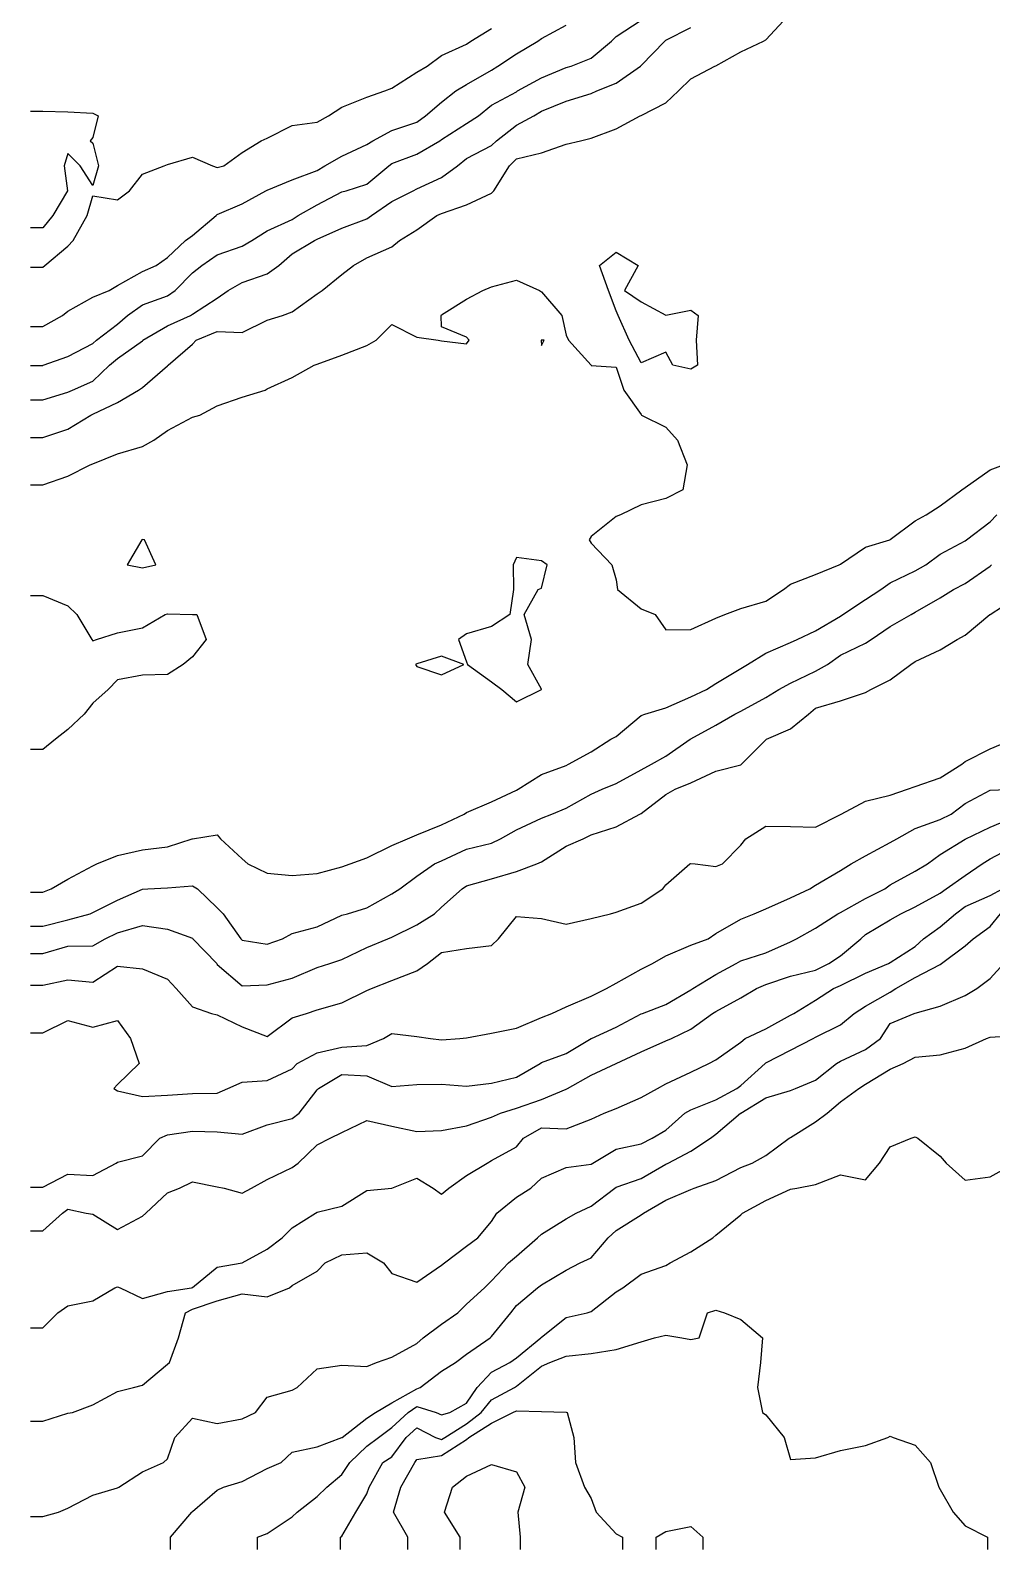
# Model space of a CAD drawing. Header units: metres. Extents: x 2681030 to 2681330, y 1246000 to 1246290.
# Drawn here: x 2681030 to 2681049.28, y 1246000 to 1246030.46 of the extents above; entities that cross this region are included whole.
import ezdxf

# ---------------------------------------------------------------- set-up
doc = ezdxf.new("R2010")
doc.units = ezdxf.units.M
doc.layers.add('BASIS_HOEHENLINIEN', color=8, linetype='Continuous')

msp = doc.modelspace()

# ---------------------------------------------------------------- linework, layer by layer
at = {"layer": 'BASIS_HOEHENLINIEN'}
for points in [[(2681030, 1246022.298, 0), (2681030.25, 1246022.298, 0), (2681030.75, 1246022.466, 0), (2681031.21, 1246022.75, 0), (2681031.25, 1246022.768, 0), (2681031.75, 1246023.001, 0), (2681032.172, 1246023.25, 0), (2681032.25, 1246023.305, 0), (2681032.75, 1246023.736, 0), (2681032.767, 1246023.75, 0), (2681033.25, 1246024.171, 0), (2681033.326, 1246024.25, 0), (2681033.75, 1246024.429, 0), (2681034.25, 1246024.408, 0), (2681034.75, 1246024.653, 0), (2681035.057, 1246024.75, 0), (2681035.25, 1246024.82, 0), (2681035.75, 1246025.183, 0), (2681035.85, 1246025.25, 0), (2681036.25, 1246025.569, 0), (2681036.483, 1246025.75, 0), (2681036.75, 1246025.901, 0), (2681037.25, 1246026.124, 0), (2681037.404, 1246026.25, 0), (2681037.75, 1246026.467, 0), (2681038.155, 1246026.75, 0), (2681038.25, 1246026.796, 0), (2681038.75, 1246026.969, 0), (2681039.25, 1246027.204, 0), (2681039.296, 1246027.25, 0), (2681039.61, 1246027.75, 0), (2681039.75, 1246027.886, 0), (2681040.25, 1246028.011, 0), (2681040.75, 1246028.185, 0), (2681041.033, 1246028.25, 0), (2681041.25, 1246028.302, 0), (2681041.75, 1246028.494, 0), (2681042.231, 1246028.75, 0), (2681042.25, 1246028.757, 0), (2681042.75, 1246029.015, 0), (2681043.001, 1246029.25, 0), (2681043.25, 1246029.495, 0), (2681043.732, 1246029.75, 0), (2681043.75, 1246029.757, 0), (2681044.25, 1246030.038, 0), (2681044.708, 1246030.25, 0), (2681044.75, 1246030.273, 0), (2681045.192, 1246030.75, 0)], [(2681030, 1246023.747, 0), (2681030.25, 1246023.747, 0), (2681030.259, 1246023.75, 0), (2681030.75, 1246023.926, 0), (2681031.25, 1246024.188, 0), (2681031.326, 1246024.25, 0), (2681031.75, 1246024.577, 0), (2681031.951, 1246024.75, 0), (2681032.25, 1246024.961, 0), (2681032.75, 1246025.144, 0), (2681032.907, 1246025.25, 0), (2681033.25, 1246025.601, 0), (2681033.442, 1246025.75, 0), (2681033.75, 1246025.966, 0), (2681034.25, 1246026.14, 0), (2681034.445, 1246026.25, 0), (2681034.75, 1246026.448, 0), (2681035.25, 1246026.67, 0), (2681035.375, 1246026.75, 0), (2681035.75, 1246026.967, 0), (2681036.25, 1246027.227, 0), (2681036.332, 1246027.25, 0), (2681036.75, 1246027.383, 0), (2681037.188, 1246027.75, 0), (2681037.25, 1246027.794, 0), (2681037.75, 1246027.985, 0), (2681038.211, 1246028.25, 0), (2681038.25, 1246028.276, 0), (2681038.75, 1246028.597, 0), (2681038.991, 1246028.75, 0), (2681039.25, 1246028.964, 0), (2681039.75, 1246029.236, 0), (2681039.772, 1246029.25, 0), (2681040.25, 1246029.515, 0), (2681040.75, 1246029.721, 0), (2681040.851, 1246029.75, 0), (2681041.25, 1246029.906, 0), (2681041.658, 1246030.25, 0), (2681041.75, 1246030.344, 0), (2681042.25, 1246030.669, 0)], [(2681030, 1246024.528, 0), (2681030.25, 1246024.528, 0), (2681030.644, 1246024.75, 0), (2681030.75, 1246024.832, 0), (2681031.25, 1246025.117, 0), (2681031.581, 1246025.25, 0), (2681031.75, 1246025.348, 0), (2681032.25, 1246025.627, 0), (2681032.521, 1246025.75, 0), (2681032.75, 1246025.911, 0), (2681033.111, 1246026.25, 0), (2681033.25, 1246026.352, 0), (2681033.725, 1246026.75, 0), (2681033.75, 1246026.773, 0), (2681034.25, 1246026.99, 0), (2681034.725, 1246027.25, 0), (2681034.75, 1246027.262, 0), (2681035.25, 1246027.468, 0), (2681035.75, 1246027.655, 0), (2681035.91, 1246027.75, 0), (2681036.25, 1246027.946, 0), (2681036.75, 1246028.174, 0), (2681036.871, 1246028.25, 0), (2681037.25, 1246028.455, 0), (2681037.75, 1246028.627, 0), (2681037.929, 1246028.75, 0), (2681038.25, 1246029.028, 0), (2681038.532, 1246029.25, 0), (2681038.75, 1246029.38, 0), (2681039.25, 1246029.665, 0), (2681039.375, 1246029.75, 0), (2681039.75, 1246029.993, 0), (2681040.18, 1246030.25, 0), (2681040.25, 1246030.303, 0), (2681040.75, 1246030.568, 0)], [(2681030, 1246023.054, 0), (2681030.25, 1246023.054, 0), (2681030.75, 1246023.211, 0), (2681030.845, 1246023.25, 0), (2681031.25, 1246023.431, 0), (2681031.588, 1246023.75, 0), (2681031.75, 1246023.885, 0), (2681032.25, 1246024.241, 0), (2681032.258, 1246024.25, 0), (2681032.75, 1246024.543, 0), (2681033.21, 1246024.75, 0), (2681033.25, 1246024.776, 0), (2681033.75, 1246025.093, 0), (2681033.967, 1246025.25, 0), (2681034.25, 1246025.407, 0), (2681034.75, 1246025.583, 0), (2681034.986, 1246025.75, 0), (2681035.25, 1246025.981, 0), (2681035.697, 1246026.25, 0), (2681035.75, 1246026.28, 0), (2681036.25, 1246026.498, 0), (2681036.75, 1246026.689, 0), (2681036.844, 1246026.75, 0), (2681037.25, 1246027.034, 0), (2681037.682, 1246027.25, 0), (2681037.75, 1246027.286, 0), (2681038.25, 1246027.518, 0), (2681038.566, 1246027.75, 0), (2681038.75, 1246027.894, 0), (2681039.25, 1246028.155, 0), (2681039.348, 1246028.25, 0), (2681039.75, 1246028.565, 0), (2681040.098, 1246028.75, 0), (2681040.25, 1246028.846, 0), (2681040.75, 1246029.045, 0), (2681041.25, 1246029.197, 0), (2681041.366, 1246029.25, 0), (2681041.75, 1246029.407, 0), (2681042.239, 1246029.75, 0), (2681042.25, 1246029.763, 0), (2681042.725, 1246030.25, 0), (2681042.75, 1246030.27, 0), (2681043.25, 1246030.526, 0)], [(2681030, 1246025.717, 0), (2681030.25, 1246025.717, 0), (2681030.288, 1246025.75, 0), (2681030.75, 1246026.14, 0), (2681030.859, 1246026.25, 0), (2681031.137, 1246026.75, 0), (2681031.25, 1246027.146, 0), (2681031.75, 1246027.069, 0), (2681031.988, 1246027.25, 0), (2681032.25, 1246027.583, 0), (2681032.685, 1246027.75, 0), (2681032.75, 1246027.778, 0), (2681033.25, 1246027.921, 0), (2681033.654, 1246027.75, 0), (2681033.75, 1246027.716, 0), (2681033.878, 1246027.75, 0), (2681034.25, 1246028.014, 0), (2681034.632, 1246028.25, 0), (2681034.75, 1246028.301, 0), (2681035.25, 1246028.558, 0), (2681035.75, 1246028.627, 0), (2681035.978, 1246028.75, 0), (2681036.25, 1246028.922, 0), (2681036.75, 1246029.127, 0), (2681037.113, 1246029.25, 0), (2681037.25, 1246029.309, 0), (2681037.75, 1246029.626, 0), (2681037.957, 1246029.75, 0), (2681038.25, 1246029.962, 0), (2681038.75, 1246030.188, 0), (2681038.836, 1246030.25, 0), (2681039.25, 1246030.506, 0)], [(2681030, 1246028.847, 0), (2681030.25, 1246028.847, 0), (2681030.75, 1246028.835, 0), (2681031.25, 1246028.803, 0), (2681031.36, 1246028.75, 0), (2681031.25, 1246028.316, 0), (2681031.202, 1246028.25, 0), (2681031.25, 1246028.201, 0), (2681031.369, 1246027.75, 0), (2681031.25, 1246027.354, 0), (2681030.998, 1246027.75, 0), (2681030.75, 1246027.993, 0), (2681030.678, 1246027.75, 0), (2681030.742, 1246027.25, 0), (2681030.45, 1246026.75, 0), (2681030.25, 1246026.507, 0), (2681030, 1246026.507, 0)], [(2681043.381, 1246023.75, 0), (2681043.25, 1246023.673, 0), (2681042.887, 1246023.75, 0), (2681042.75, 1246024.009, 0), (2681042.25, 1246023.801, 0), (2681042.014, 1246024.25, 0), (2681041.794, 1246024.75, 0), (2681041.75, 1246024.842, 0), (2681041.598, 1246025.25, 0), (2681041.417, 1246025.75, 0), (2681041.75, 1246026.017, 0), (2681042.193, 1246025.75, 0), (2681041.918, 1246025.25, 0), (2681042.25, 1246025.02, 0), (2681042.75, 1246024.753, 0), (2681043.25, 1246024.852, 0), (2681043.395, 1246024.75, 0), (2681043.356, 1246024.25, 0), (2681043.381, 1246023.75, 0)], [(2681030, 1246021.353, 0), (2681030.25, 1246021.353, 0), (2681030.75, 1246021.525, 0), (2681031.198, 1246021.75, 0), (2681031.25, 1246021.771, 0), (2681031.75, 1246021.974, 0), (2681032.25, 1246022.121, 0), (2681032.479, 1246022.25, 0), (2681032.75, 1246022.444, 0), (2681033.25, 1246022.712, 0), (2681033.396, 1246022.75, 0), (2681033.75, 1246022.935, 0), (2681034.25, 1246023.11, 0), (2681034.709, 1246023.25, 0), (2681034.75, 1246023.278, 0), (2681035.25, 1246023.501, 0), (2681035.694, 1246023.75, 0), (2681035.75, 1246023.772, 0), (2681036.25, 1246023.955, 0), (2681036.75, 1246024.146, 0), (2681036.938, 1246024.25, 0), (2681037.25, 1246024.564, 0), (2681037.75, 1246024.31, 0), (2681038.18, 1246024.25, 0), (2681038.25, 1246024.241, 0), (2681038.75, 1246024.179, 0), (2681038.805, 1246024.25, 0), (2681038.75, 1246024.315, 0), (2681038.25, 1246024.52, 0), (2681038.241, 1246024.75, 0), (2681038.25, 1246024.758, 0), (2681038.75, 1246025.074, 0), (2681039.076, 1246025.25, 0), (2681039.25, 1246025.323, 0), (2681039.75, 1246025.455, 0), (2681040.214, 1246025.25, 0), (2681040.25, 1246025.22, 0), (2681040.658, 1246024.75, 0), (2681040.75, 1246024.355, 0), (2681040.792, 1246024.25, 0), (2681041.248, 1246023.75, 0), (2681041.25, 1246023.748, 0), (2681041.75, 1246023.712, 0), (2681041.903, 1246023.25, 0), (2681042.25, 1246022.76, 0), (2681042.261, 1246022.75, 0), (2681042.75, 1246022.511, 0), (2681042.981, 1246022.25, 0), (2681043.172, 1246021.75, 0), (2681043.089, 1246021.25, 0), (2681042.75, 1246021.075, 0), (2681042.25, 1246020.948, 0), (2681041.836, 1246020.75, 0), (2681041.75, 1246020.717, 0), (2681041.25, 1246020.315, 0), (2681041.211, 1246020.25, 0), (2681041.25, 1246020.181, 0), (2681041.663, 1246019.75, 0), (2681041.75, 1246019.449, 0), (2681041.776, 1246019.25, 0), (2681042.25, 1246018.868, 0), (2681042.53, 1246018.75, 0), (2681042.75, 1246018.446, 0), (2681043.25, 1246018.449, 0), (2681043.75, 1246018.679, 0), (2681043.931, 1246018.75, 0), (2681044.25, 1246018.875, 0), (2681044.75, 1246019.019, 0), (2681045.107, 1246019.25, 0), (2681045.25, 1246019.359, 0), (2681045.75, 1246019.556, 0), (2681046.224, 1246019.75, 0), (2681046.25, 1246019.762, 0), (2681046.75, 1246020.104, 0), (2681047.238, 1246020.25, 0), (2681047.25, 1246020.254, 0), (2681047.75, 1246020.628, 0), (2681047.968, 1246020.75, 0), (2681048.25, 1246020.93, 0), (2681048.687, 1246021.25, 0), (2681048.75, 1246021.301, 0), (2681049.25, 1246021.65, 0), (2681049.52, 1246021.75, 0)], [(2681040.25, 1246024.144, 0), (2681040.306, 1246024.25, 0), (2681040.25, 1246024.254, 0), (2681040.245, 1246024.25, 0), (2681040.25, 1246024.144, 0)], [(2681030, 1246013.186, 0), (2681030.25, 1246013.186, 0), (2681030.414, 1246013.25, 0), (2681030.75, 1246013.442, 0), (2681031.25, 1246013.713, 0), (2681031.33, 1246013.75, 0), (2681031.75, 1246013.921, 0), (2681032.25, 1246014.032, 0), (2681032.75, 1246014.092, 0), (2681033.246, 1246014.25, 0), (2681033.25, 1246014.252, 0), (2681033.75, 1246014.333, 0), (2681033.817, 1246014.25, 0), (2681034.25, 1246013.849, 0), (2681034.359, 1246013.75, 0), (2681034.75, 1246013.562, 0), (2681035.25, 1246013.515, 0), (2681035.75, 1246013.561, 0), (2681036.25, 1246013.692, 0), (2681036.414, 1246013.75, 0), (2681036.75, 1246013.872, 0), (2681037.25, 1246014.12, 0), (2681037.564, 1246014.25, 0), (2681037.75, 1246014.331, 0), (2681038.25, 1246014.535, 0), (2681038.702, 1246014.75, 0), (2681038.75, 1246014.781, 0), (2681039.25, 1246014.994, 0), (2681039.75, 1246015.229, 0), (2681039.785, 1246015.25, 0), (2681040.25, 1246015.54, 0), (2681040.75, 1246015.725, 0), (2681040.794, 1246015.75, 0), (2681041.25, 1246015.995, 0), (2681041.645, 1246016.25, 0), (2681041.75, 1246016.306, 0), (2681042.25, 1246016.728, 0), (2681042.324, 1246016.75, 0), (2681042.75, 1246016.879, 0), (2681043.25, 1246017.104, 0), (2681043.561, 1246017.25, 0), (2681043.75, 1246017.366, 0), (2681044.25, 1246017.667, 0), (2681044.383, 1246017.75, 0), (2681044.75, 1246017.975, 0), (2681045.25, 1246018.193, 0), (2681045.384, 1246018.25, 0), (2681045.75, 1246018.422, 0), (2681046.25, 1246018.721, 0), (2681046.3, 1246018.75, 0), (2681046.75, 1246019.055, 0), (2681047.061, 1246019.25, 0), (2681047.25, 1246019.384, 0), (2681047.75, 1246019.63, 0), (2681047.962, 1246019.75, 0), (2681048.25, 1246019.964, 0), (2681048.75, 1246020.229, 0), (2681048.777, 1246020.25, 0), (2681049.25, 1246020.608, 0), (2681049.389, 1246020.75, 0)], [(2681032.25, 1246019.685, 0), (2681032.518, 1246019.75, 0), (2681032.286, 1246020.25, 0), (2681032.25, 1246020.259, 0), (2681032.234, 1246020.25, 0), (2681031.943, 1246019.75, 0), (2681032.25, 1246019.685, 0)], [(2681030, 1246012.503, 0), (2681030.25, 1246012.503, 0), (2681030.75, 1246012.628, 0), (2681031.201, 1246012.75, 0), (2681031.25, 1246012.773, 0), (2681031.75, 1246013.02, 0), (2681032.25, 1246013.245, 0), (2681032.353, 1246013.25, 0), (2681032.75, 1246013.27, 0), (2681033.25, 1246013.311, 0), (2681033.353, 1246013.25, 0), (2681033.75, 1246012.87, 0), (2681033.87, 1246012.75, 0), (2681034.225, 1246012.25, 0), (2681034.25, 1246012.22, 0), (2681034.75, 1246012.14, 0), (2681035.058, 1246012.25, 0), (2681035.25, 1246012.354, 0), (2681035.75, 1246012.487, 0), (2681036.25, 1246012.724, 0), (2681036.36, 1246012.75, 0), (2681036.75, 1246012.87, 0), (2681037.25, 1246013.152, 0), (2681037.409, 1246013.25, 0), (2681037.75, 1246013.503, 0), (2681038.11, 1246013.75, 0), (2681038.25, 1246013.809, 0), (2681038.75, 1246014.043, 0), (2681039.25, 1246014.166, 0), (2681039.432, 1246014.25, 0), (2681039.75, 1246014.434, 0), (2681040.25, 1246014.666, 0), (2681040.458, 1246014.75, 0), (2681040.75, 1246014.87, 0), (2681041.25, 1246015.152, 0), (2681041.467, 1246015.25, 0), (2681041.75, 1246015.362, 0), (2681042.25, 1246015.639, 0), (2681042.461, 1246015.75, 0), (2681042.75, 1246015.91, 0), (2681043.236, 1246016.25, 0), (2681043.25, 1246016.259, 0), (2681043.75, 1246016.53, 0), (2681044.133, 1246016.75, 0), (2681044.25, 1246016.81, 0), (2681044.75, 1246017.085, 0), (2681045.015, 1246017.25, 0), (2681045.25, 1246017.373, 0), (2681045.75, 1246017.616, 0), (2681045.989, 1246017.75, 0), (2681046.25, 1246017.938, 0), (2681046.75, 1246018.176, 0), (2681046.866, 1246018.25, 0), (2681047.25, 1246018.514, 0), (2681047.666, 1246018.75, 0), (2681047.75, 1246018.801, 0), (2681048.25, 1246019.089, 0), (2681048.515, 1246019.25, 0), (2681048.75, 1246019.374, 0), (2681049.25, 1246019.722, 0), (2681049.283, 1246019.75, 0)], [(2681040.25, 1246017.245, 0), (2681040.252, 1246017.25, 0), (2681040.25, 1246017.252, 0), (2681039.978, 1246017.75, 0), (2681040.05, 1246018.25, 0), (2681039.905, 1246018.75, 0), (2681040.188, 1246019.25, 0), (2681040.25, 1246019.283, 0), (2681040.365, 1246019.75, 0), (2681040.25, 1246019.831, 0), (2681039.75, 1246019.897, 0), (2681039.684, 1246019.75, 0), (2681039.694, 1246019.25, 0), (2681039.62, 1246018.75, 0), (2681039.25, 1246018.511, 0), (2681038.75, 1246018.362, 0), (2681038.589, 1246018.25, 0), (2681038.75, 1246017.805, 0), (2681038.769, 1246017.75, 0), (2681039.25, 1246017.404, 0), (2681039.456, 1246017.25, 0), (2681039.75, 1246016.998, 0), (2681040.25, 1246017.245, 0)], [(2681030, 1246019.133, 0), (2681030.25, 1246019.133, 0), (2681030.75, 1246018.925, 0), (2681030.934, 1246018.75, 0), (2681031.231, 1246018.25, 0), (2681031.25, 1246018.223, 0), (2681031.328, 1246018.25, 0), (2681031.75, 1246018.386, 0), (2681032.25, 1246018.483, 0), (2681032.706, 1246018.75, 0), (2681032.75, 1246018.768, 0), (2681033.25, 1246018.753, 0), (2681033.339, 1246018.75, 0), (2681033.524, 1246018.25, 0), (2681033.25, 1246017.904, 0), (2681033.065, 1246017.75, 0), (2681032.75, 1246017.549, 0), (2681032.25, 1246017.536, 0), (2681031.75, 1246017.441, 0), (2681031.56, 1246017.25, 0), (2681031.25, 1246016.971, 0), (2681031.08, 1246016.75, 0), (2681030.75, 1246016.444, 0), (2681030.502, 1246016.25, 0), (2681030.25, 1246016.046, 0), (2681030, 1246016.046, 0)], [(2681030, 1246011.954, 0), (2681030.25, 1246011.954, 0), (2681030.75, 1246012.102, 0), (2681031.25, 1246012.105, 0), (2681031.5, 1246012.25, 0), (2681031.75, 1246012.365, 0), (2681032.25, 1246012.512, 0), (2681032.75, 1246012.445, 0), (2681033.25, 1246012.26, 0), (2681033.26, 1246012.25, 0), (2681033.737, 1246011.75, 0), (2681033.75, 1246011.736, 0), (2681034.25, 1246011.306, 0), (2681034.75, 1246011.323, 0), (2681035.25, 1246011.457, 0), (2681035.75, 1246011.671, 0), (2681036.005, 1246011.75, 0), (2681036.25, 1246011.835, 0), (2681036.75, 1246012.073, 0), (2681037.169, 1246012.25, 0), (2681037.25, 1246012.28, 0), (2681037.75, 1246012.529, 0), (2681038.109, 1246012.75, 0), (2681038.25, 1246012.881, 0), (2681038.664, 1246013.25, 0), (2681038.75, 1246013.311, 0), (2681039.25, 1246013.448, 0), (2681039.75, 1246013.596, 0), (2681040.159, 1246013.75, 0), (2681040.25, 1246013.793, 0), (2681040.75, 1246014.103, 0), (2681041.086, 1246014.25, 0), (2681041.25, 1246014.332, 0), (2681041.75, 1246014.495, 0), (2681042.223, 1246014.75, 0), (2681042.25, 1246014.764, 0), (2681042.75, 1246015.145, 0), (2681042.935, 1246015.25, 0), (2681043.25, 1246015.375, 0), (2681043.75, 1246015.609, 0), (2681044.25, 1246015.737, 0), (2681044.267, 1246015.75, 0), (2681044.75, 1246016.239, 0), (2681044.767, 1246016.25, 0), (2681045.25, 1246016.458, 0), (2681045.607, 1246016.75, 0), (2681045.75, 1246016.876, 0), (2681046.25, 1246017.023, 0), (2681046.75, 1246017.19, 0), (2681046.862, 1246017.25, 0), (2681047.25, 1246017.444, 0), (2681047.662, 1246017.75, 0), (2681047.75, 1246017.811, 0), (2681048.25, 1246018.043, 0), (2681048.593, 1246018.25, 0), (2681048.75, 1246018.335, 0), (2681049.245, 1246018.75, 0), (2681049.25, 1246018.754, 0), (2681049.75, 1246019.072, 0)], [(2681038.25, 1246017.54, 0), (2681038.696, 1246017.75, 0), (2681038.25, 1246017.915, 0), (2681037.75, 1246017.763, 0), (2681037.726, 1246017.75, 0), (2681037.75, 1246017.707, 0), (2681038.25, 1246017.54, 0)], [(2681030, 1246011.316, 0), (2681030.25, 1246011.316, 0), (2681030.75, 1246011.429, 0), (2681031.25, 1246011.379, 0), (2681031.75, 1246011.698, 0), (2681032.25, 1246011.646, 0), (2681032.75, 1246011.441, 0), (2681032.926, 1246011.25, 0), (2681033.25, 1246010.884, 0), (2681033.636, 1246010.75, 0), (2681033.75, 1246010.722, 0), (2681034.25, 1246010.484, 0), (2681034.75, 1246010.289, 0), (2681035.25, 1246010.663, 0), (2681035.54, 1246010.75, 0), (2681035.75, 1246010.827, 0), (2681036.25, 1246010.963, 0), (2681036.75, 1246011.21, 0), (2681036.841, 1246011.25, 0), (2681037.25, 1246011.412, 0), (2681037.75, 1246011.608, 0), (2681037.965, 1246011.75, 0), (2681038.25, 1246011.971, 0), (2681038.75, 1246012.055, 0), (2681039.25, 1246012.114, 0), (2681039.393, 1246012.25, 0), (2681039.75, 1246012.696, 0), (2681040.25, 1246012.659, 0), (2681040.75, 1246012.541, 0), (2681041.25, 1246012.653, 0), (2681041.637, 1246012.75, 0), (2681041.75, 1246012.781, 0), (2681042.25, 1246012.962, 0), (2681042.684, 1246013.25, 0), (2681042.75, 1246013.333, 0), (2681043.23, 1246013.75, 0), (2681043.25, 1246013.76, 0), (2681043.334, 1246013.75, 0), (2681043.75, 1246013.7, 0), (2681043.886, 1246013.75, 0), (2681044.25, 1246014.125, 0), (2681044.352, 1246014.25, 0), (2681044.75, 1246014.507, 0), (2681045.25, 1246014.5, 0), (2681045.75, 1246014.488, 0), (2681046.25, 1246014.744, 0), (2681046.265, 1246014.75, 0), (2681046.75, 1246015.007, 0), (2681047.25, 1246015.129, 0), (2681047.597, 1246015.25, 0), (2681047.75, 1246015.301, 0), (2681048.25, 1246015.477, 0), (2681048.684, 1246015.75, 0), (2681048.75, 1246015.806, 0), (2681049.25, 1246016.059, 0), (2681049.714, 1246016.25, 0)], [(2681030, 1246010.365, 0), (2681030.25, 1246010.365, 0), (2681030.75, 1246010.612, 0), (2681031.25, 1246010.478, 0), (2681031.75, 1246010.607, 0), (2681032.008, 1246010.25, 0), (2681032.182, 1246009.75, 0), (2681031.75, 1246009.329, 0), (2681031.676, 1246009.25, 0), (2681031.75, 1246009.203, 0), (2681032.25, 1246009.085, 0), (2681032.75, 1246009.113, 0), (2681033.25, 1246009.144, 0), (2681033.75, 1246009.154, 0), (2681033.964, 1246009.25, 0), (2681034.25, 1246009.372, 0), (2681034.75, 1246009.406, 0), (2681035.25, 1246009.643, 0), (2681035.349, 1246009.75, 0), (2681035.75, 1246009.961, 0), (2681036.25, 1246010.077, 0), (2681036.75, 1246010.106, 0), (2681037.081, 1246010.25, 0), (2681037.25, 1246010.351, 0), (2681037.75, 1246010.287, 0), (2681038.027, 1246010.25, 0), (2681038.25, 1246010.22, 0), (2681038.616, 1246010.25, 0), (2681038.75, 1246010.262, 0), (2681039.25, 1246010.355, 0), (2681039.75, 1246010.457, 0), (2681040.25, 1246010.669, 0), (2681040.459, 1246010.75, 0), (2681040.75, 1246010.887, 0), (2681041.25, 1246011.098, 0), (2681041.557, 1246011.25, 0), (2681041.75, 1246011.36, 0), (2681042.25, 1246011.637, 0), (2681042.482, 1246011.75, 0), (2681042.75, 1246011.908, 0), (2681043.25, 1246012.119, 0), (2681043.595, 1246012.25, 0), (2681043.75, 1246012.357, 0), (2681044.25, 1246012.643, 0), (2681044.52, 1246012.75, 0), (2681044.75, 1246012.848, 0), (2681045.25, 1246013.072, 0), (2681045.638, 1246013.25, 0), (2681045.75, 1246013.322, 0), (2681046.25, 1246013.617, 0), (2681046.466, 1246013.75, 0), (2681046.75, 1246013.913, 0), (2681047.25, 1246014.182, 0), (2681047.38, 1246014.25, 0), (2681047.75, 1246014.462, 0), (2681048.25, 1246014.638, 0), (2681048.469, 1246014.75, 0), (2681048.75, 1246014.963, 0), (2681049.25, 1246015.232, 0), (2681049.75, 1246015.248, 0)], [(2681030, 1246007.269, 0), (2681030.25, 1246007.269, 0), (2681030.75, 1246007.527, 0), (2681031.25, 1246007.502, 0), (2681031.718, 1246007.75, 0), (2681031.75, 1246007.771, 0), (2681032.25, 1246007.895, 0), (2681032.599, 1246008.25, 0), (2681032.75, 1246008.316, 0), (2681033.25, 1246008.394, 0), (2681033.75, 1246008.378, 0), (2681034.25, 1246008.328, 0), (2681034.75, 1246008.52, 0), (2681035.25, 1246008.642, 0), (2681035.39, 1246008.75, 0), (2681035.75, 1246009.218, 0), (2681035.78, 1246009.25, 0), (2681036.25, 1246009.526, 0), (2681036.75, 1246009.499, 0), (2681037.25, 1246009.284, 0), (2681037.75, 1246009.327, 0), (2681038.25, 1246009.332, 0), (2681038.75, 1246009.296, 0), (2681039.25, 1246009.354, 0), (2681039.75, 1246009.471, 0), (2681040.225, 1246009.75, 0), (2681040.25, 1246009.765, 0), (2681040.75, 1246009.948, 0), (2681041.25, 1246010.248, 0), (2681041.254, 1246010.25, 0), (2681041.75, 1246010.475, 0), (2681042.25, 1246010.741, 0), (2681042.281, 1246010.75, 0), (2681042.75, 1246010.931, 0), (2681043.25, 1246011.228, 0), (2681043.286, 1246011.25, 0), (2681043.75, 1246011.531, 0), (2681044.156, 1246011.75, 0), (2681044.25, 1246011.805, 0), (2681044.75, 1246011.965, 0), (2681045.25, 1246012.19, 0), (2681045.367, 1246012.25, 0), (2681045.75, 1246012.464, 0), (2681046.197, 1246012.75, 0), (2681046.25, 1246012.778, 0), (2681046.75, 1246013.056, 0), (2681047.143, 1246013.25, 0), (2681047.25, 1246013.331, 0), (2681047.75, 1246013.604, 0), (2681047.999, 1246013.75, 0), (2681048.25, 1246013.937, 0), (2681048.75, 1246014.249, 0), (2681048.751, 1246014.25, 0), (2681049.25, 1246014.49, 0), (2681049.75, 1246014.694, 0)], [(2681030, 1246006.394, 0), (2681030.25, 1246006.394, 0), (2681030.647, 1246006.75, 0), (2681030.75, 1246006.824, 0), (2681031.116, 1246006.75, 0), (2681031.25, 1246006.728, 0), (2681031.75, 1246006.42, 0), (2681032.25, 1246006.687, 0), (2681032.316, 1246006.75, 0), (2681032.75, 1246007.154, 0), (2681032.99, 1246007.25, 0), (2681033.25, 1246007.375, 0), (2681033.75, 1246007.276, 0), (2681033.887, 1246007.25, 0), (2681034.25, 1246007.148, 0), (2681034.439, 1246007.25, 0), (2681034.75, 1246007.42, 0), (2681035.25, 1246007.662, 0), (2681035.369, 1246007.75, 0), (2681035.75, 1246008.117, 0), (2681036.012, 1246008.25, 0), (2681036.25, 1246008.364, 0), (2681036.75, 1246008.603, 0), (2681037.25, 1246008.494, 0), (2681037.75, 1246008.384, 0), (2681038.25, 1246008.406, 0), (2681038.75, 1246008.497, 0), (2681039.25, 1246008.672, 0), (2681039.429, 1246008.75, 0), (2681039.75, 1246008.852, 0), (2681040.25, 1246009.029, 0), (2681040.75, 1246009.236, 0), (2681040.773, 1246009.25, 0), (2681041.25, 1246009.512, 0), (2681041.748, 1246009.75, 0), (2681041.75, 1246009.751, 0), (2681042.25, 1246009.984, 0), (2681042.75, 1246010.2, 0), (2681042.859, 1246010.25, 0), (2681043.25, 1246010.438, 0), (2681043.68, 1246010.75, 0), (2681043.75, 1246010.792, 0), (2681044.25, 1246011.064, 0), (2681044.568, 1246011.25, 0), (2681044.75, 1246011.329, 0), (2681045.25, 1246011.499, 0), (2681045.75, 1246011.621, 0), (2681046.016, 1246011.75, 0), (2681046.25, 1246011.907, 0), (2681046.662, 1246012.25, 0), (2681046.75, 1246012.332, 0), (2681047.25, 1246012.632, 0), (2681047.463, 1246012.75, 0), (2681047.75, 1246012.89, 0), (2681048.25, 1246013.165, 0), (2681048.369, 1246013.25, 0), (2681048.75, 1246013.52, 0), (2681049.093, 1246013.75, 0), (2681049.25, 1246013.849, 0), (2681049.75, 1246014.115, 0)], [(2681030, 1246004.45, 0), (2681030.25, 1246004.45, 0), (2681030.551, 1246004.75, 0), (2681030.75, 1246004.888, 0), (2681031.25, 1246004.988, 0), (2681031.692, 1246005.25, 0), (2681031.75, 1246005.269, 0), (2681031.8, 1246005.25, 0), (2681032.25, 1246005.036, 0), (2681032.75, 1246005.174, 0), (2681033.23, 1246005.25, 0), (2681033.25, 1246005.259, 0), (2681033.75, 1246005.663, 0), (2681034.25, 1246005.75, 0), (2681034.251, 1246005.75, 0), (2681034.75, 1246006.025, 0), (2681035.054, 1246006.25, 0), (2681035.25, 1246006.451, 0), (2681035.722, 1246006.75, 0), (2681035.75, 1246006.767, 0), (2681036.25, 1246006.889, 0), (2681036.75, 1246007.199, 0), (2681037.25, 1246007.248, 0), (2681037.254, 1246007.25, 0), (2681037.75, 1246007.448, 0), (2681038.077, 1246007.25, 0), (2681038.25, 1246007.125, 0), (2681038.391, 1246007.25, 0), (2681038.75, 1246007.505, 0), (2681039.164, 1246007.75, 0), (2681039.25, 1246007.804, 0), (2681039.75, 1246008.076, 0), (2681039.89, 1246008.25, 0), (2681040.25, 1246008.458, 0), (2681040.75, 1246008.438, 0), (2681041.25, 1246008.631, 0), (2681041.51, 1246008.75, 0), (2681041.75, 1246008.843, 0), (2681042.25, 1246009.065, 0), (2681042.581, 1246009.25, 0), (2681042.75, 1246009.338, 0), (2681043.25, 1246009.577, 0), (2681043.607, 1246009.75, 0), (2681043.75, 1246009.823, 0), (2681044.25, 1246010.179, 0), (2681044.339, 1246010.25, 0), (2681044.75, 1246010.443, 0), (2681045.25, 1246010.717, 0), (2681045.312, 1246010.75, 0), (2681045.75, 1246011.018, 0), (2681046.111, 1246011.25, 0), (2681046.25, 1246011.313, 0), (2681046.75, 1246011.562, 0), (2681047.211, 1246011.75, 0), (2681047.25, 1246011.771, 0), (2681047.75, 1246012.094, 0), (2681047.916, 1246012.25, 0), (2681048.25, 1246012.488, 0), (2681048.56, 1246012.75, 0), (2681048.75, 1246012.895, 0), (2681049.25, 1246013.12, 0), (2681049.501, 1246013.25, 0)], [(2681030, 1246002.577, 0), (2681030.25, 1246002.577, 0), (2681030.75, 1246002.733, 0), (2681030.843, 1246002.75, 0), (2681031.25, 1246002.901, 0), (2681031.75, 1246003.173, 0), (2681032.071, 1246003.25, 0), (2681032.25, 1246003.301, 0), (2681032.75, 1246003.718, 0), (2681032.792, 1246003.75, 0), (2681032.973, 1246004.25, 0), (2681033.11, 1246004.75, 0), (2681033.25, 1246004.822, 0), (2681033.75, 1246004.988, 0), (2681034.25, 1246005.128, 0), (2681034.75, 1246005.071, 0), (2681035.197, 1246005.25, 0), (2681035.25, 1246005.294, 0), (2681035.75, 1246005.585, 0), (2681035.913, 1246005.75, 0), (2681036.25, 1246005.914, 0), (2681036.75, 1246005.953, 0), (2681037.082, 1246005.75, 0), (2681037.25, 1246005.536, 0), (2681037.75, 1246005.363, 0), (2681038.25, 1246005.703, 0), (2681038.306, 1246005.75, 0), (2681038.75, 1246006.087, 0), (2681038.973, 1246006.25, 0), (2681039.25, 1246006.583, 0), (2681039.357, 1246006.75, 0), (2681039.75, 1246007.069, 0), (2681040.042, 1246007.25, 0), (2681040.25, 1246007.449, 0), (2681040.75, 1246007.663, 0), (2681041.25, 1246007.73, 0), (2681041.283, 1246007.75, 0), (2681041.75, 1246008.031, 0), (2681042.25, 1246008.135, 0), (2681042.474, 1246008.25, 0), (2681042.75, 1246008.409, 0), (2681043.13, 1246008.75, 0), (2681043.25, 1246008.816, 0), (2681043.75, 1246009.02, 0), (2681044.174, 1246009.25, 0), (2681044.25, 1246009.307, 0), (2681044.737, 1246009.75, 0), (2681044.75, 1246009.761, 0), (2681045.25, 1246010.013, 0), (2681045.702, 1246010.25, 0), (2681045.75, 1246010.274, 0), (2681046.25, 1246010.522, 0), (2681046.528, 1246010.75, 0), (2681046.75, 1246010.895, 0), (2681047.25, 1246011.181, 0), (2681047.363, 1246011.25, 0), (2681047.75, 1246011.47, 0), (2681048.25, 1246011.733, 0), (2681048.276, 1246011.75, 0), (2681048.75, 1246012.109, 0), (2681048.914, 1246012.25, 0), (2681049.25, 1246012.497, 0), (2681049.462, 1246012.75, 0)], [(2681030, 1246000.662, 0), (2681030.25, 1246000.662, 0), (2681030.566, 1246000.75, 0), (2681030.75, 1246000.834, 0), (2681031.25, 1246001.091, 0), (2681031.75, 1246001.242, 0), (2681031.772, 1246001.25, 0), (2681032.25, 1246001.558, 0), (2681032.671, 1246001.75, 0), (2681032.75, 1246001.823, 0), (2681032.901, 1246002.25, 0), (2681033.25, 1246002.636, 0), (2681033.75, 1246002.528, 0), (2681034.25, 1246002.623, 0), (2681034.516, 1246002.75, 0), (2681034.75, 1246003.054, 0), (2681035.25, 1246003.198, 0), (2681035.352, 1246003.25, 0), (2681035.75, 1246003.623, 0), (2681036.25, 1246003.697, 0), (2681036.75, 1246003.673, 0), (2681036.941, 1246003.75, 0), (2681037.25, 1246003.862, 0), (2681037.75, 1246004.13, 0), (2681037.877, 1246004.25, 0), (2681038.25, 1246004.519, 0), (2681038.576, 1246004.75, 0), (2681038.75, 1246004.919, 0), (2681039.11, 1246005.25, 0), (2681039.25, 1246005.389, 0), (2681039.589, 1246005.75, 0), (2681039.75, 1246005.883, 0), (2681040.174, 1246006.25, 0), (2681040.25, 1246006.329, 0), (2681040.75, 1246006.63, 0), (2681040.948, 1246006.75, 0), (2681041.25, 1246006.888, 0), (2681041.724, 1246007.25, 0), (2681041.75, 1246007.266, 0), (2681042.25, 1246007.441, 0), (2681042.75, 1246007.73, 0), (2681042.795, 1246007.75, 0), (2681043.25, 1246007.989, 0), (2681043.643, 1246008.25, 0), (2681043.75, 1246008.331, 0), (2681044.242, 1246008.75, 0), (2681044.25, 1246008.754, 0), (2681044.75, 1246009.06, 0), (2681045.25, 1246009.205, 0), (2681045.347, 1246009.25, 0), (2681045.75, 1246009.414, 0), (2681046.168, 1246009.75, 0), (2681046.25, 1246009.794, 0), (2681046.75, 1246010.031, 0), (2681047.054, 1246010.25, 0), (2681047.25, 1246010.548, 0), (2681047.726, 1246010.75, 0), (2681047.75, 1246010.757, 0), (2681048.25, 1246010.899, 0), (2681048.75, 1246011.112, 0), (2681048.985, 1246011.25, 0), (2681049.25, 1246011.454, 0), (2681049.53, 1246011.75, 0)], [(2681032.811, 1246000, 0), (2681032.811, 1246000.25, 0), (2681033.237, 1246000.75, 0), (2681033.25, 1246000.766, 0), (2681033.75, 1246001.192, 0), (2681033.873, 1246001.25, 0), (2681034.25, 1246001.368, 0), (2681034.75, 1246001.628, 0), (2681035.032, 1246001.75, 0), (2681035.25, 1246001.957, 0), (2681035.75, 1246002.061, 0), (2681036.25, 1246002.246, 0), (2681036.254, 1246002.25, 0), (2681036.75, 1246002.633, 0), (2681036.921, 1246002.75, 0), (2681037.25, 1246002.945, 0), (2681037.75, 1246003.225, 0), (2681037.82, 1246003.25, 0), (2681038.25, 1246003.577, 0), (2681038.529, 1246003.75, 0), (2681038.75, 1246003.92, 0), (2681039.221, 1246004.25, 0), (2681039.25, 1246004.274, 0), (2681039.638, 1246004.75, 0), (2681039.75, 1246004.894, 0), (2681040.172, 1246005.25, 0), (2681040.25, 1246005.307, 0), (2681040.75, 1246005.602, 0), (2681041.031, 1246005.75, 0), (2681041.25, 1246005.854, 0), (2681041.592, 1246006.25, 0), (2681041.75, 1246006.4, 0), (2681042.25, 1246006.714, 0), (2681042.299, 1246006.75, 0), (2681042.75, 1246007.006, 0), (2681043.25, 1246007.224, 0), (2681043.314, 1246007.25, 0), (2681043.75, 1246007.401, 0), (2681044.25, 1246007.661, 0), (2681044.476, 1246007.75, 0), (2681044.75, 1246007.903, 0), (2681045.218, 1246008.25, 0), (2681045.25, 1246008.266, 0), (2681045.75, 1246008.576, 0), (2681045.986, 1246008.75, 0), (2681046.25, 1246008.982, 0), (2681046.621, 1246009.25, 0), (2681046.75, 1246009.334, 0), (2681047.25, 1246009.634, 0), (2681047.511, 1246009.75, 0), (2681047.75, 1246009.876, 0), (2681048.25, 1246009.919, 0), (2681048.75, 1246010.057, 0), (2681049.182, 1246010.25, 0), (2681049.25, 1246010.276, 0), (2681049.75, 1246010.309, 0)], [(2681034.558, 1246000, 0), (2681034.558, 1246000.25, 0), (2681034.75, 1246000.326, 0), (2681035.25, 1246000.658, 0), (2681035.352, 1246000.75, 0), (2681035.75, 1246001.066, 0), (2681035.947, 1246001.25, 0), (2681036.25, 1246001.506, 0), (2681036.408, 1246001.75, 0), (2681036.75, 1246002.075, 0), (2681036.986, 1246002.25, 0), (2681037.25, 1246002.448, 0), (2681037.576, 1246002.75, 0), (2681037.75, 1246002.869, 0), (2681038.142, 1246002.75, 0), (2681038.25, 1246002.701, 0), (2681038.412, 1246002.75, 0), (2681038.75, 1246002.935, 0), (2681038.96, 1246003.25, 0), (2681039.25, 1246003.556, 0), (2681039.619, 1246003.75, 0), (2681039.75, 1246003.844, 0), (2681040.238, 1246004.25, 0), (2681040.25, 1246004.26, 0), (2681040.75, 1246004.657, 0), (2681041.172, 1246004.75, 0), (2681041.25, 1246004.774, 0), (2681041.75, 1246005.166, 0), (2681041.887, 1246005.25, 0), (2681042.25, 1246005.522, 0), (2681042.75, 1246005.696, 0), (2681042.832, 1246005.75, 0), (2681043.25, 1246005.973, 0), (2681043.689, 1246006.25, 0), (2681043.75, 1246006.307, 0), (2681044.25, 1246006.712, 0), (2681044.286, 1246006.75, 0), (2681044.75, 1246007.002, 0), (2681045.25, 1246007.225, 0), (2681045.376, 1246007.25, 0), (2681045.75, 1246007.324, 0), (2681046.25, 1246007.514, 0), (2681046.75, 1246007.415, 0), (2681047.033, 1246007.75, 0), (2681047.25, 1246008.078, 0), (2681047.671, 1246008.25, 0), (2681047.75, 1246008.277, 0), (2681047.8, 1246008.25, 0), (2681048.25, 1246007.888, 0), (2681048.372, 1246007.75, 0), (2681048.75, 1246007.408, 0), (2681049.25, 1246007.477, 0), (2681049.746, 1246007.75, 0)], [(2681036.223, 1246000, 0), (2681036.223, 1246000.25, 0), (2681036.25, 1246000.27, 0), (2681036.526, 1246000.75, 0), (2681036.75, 1246001.121, 0), (2681036.794, 1246001.25, 0), (2681037.072, 1246001.75, 0), (2681037.25, 1246001.862, 0), (2681037.541, 1246002.25, 0), (2681037.75, 1246002.443, 0), (2681038.124, 1246002.25, 0), (2681038.25, 1246002.205, 0), (2681038.315, 1246002.25, 0), (2681038.75, 1246002.519, 0), (2681039.043, 1246002.75, 0), (2681039.25, 1246003.006, 0), (2681039.71, 1246003.25, 0), (2681039.75, 1246003.275, 0), (2681040.25, 1246003.681, 0), (2681040.423, 1246003.75, 0), (2681040.75, 1246003.878, 0), (2681041.25, 1246003.935, 0), (2681041.75, 1246004.012, 0), (2681042.25, 1246004.167, 0), (2681042.52, 1246004.25, 0), (2681042.75, 1246004.3, 0), (2681043.065, 1246004.25, 0), (2681043.25, 1246004.212, 0), (2681043.413, 1246004.25, 0), (2681043.585, 1246004.75, 0), (2681043.75, 1246004.803, 0), (2681043.926, 1246004.75, 0), (2681044.25, 1246004.616, 0), (2681044.684, 1246004.25, 0), (2681044.647, 1246003.75, 0), (2681044.584, 1246003.25, 0), (2681044.683, 1246002.75, 0), (2681044.75, 1246002.7, 0), (2681045.12, 1246002.25, 0), (2681045.25, 1246001.806, 0), (2681045.75, 1246001.843, 0), (2681046.25, 1246001.989, 0), (2681046.75, 1246002.086, 0), (2681047.2, 1246002.25, 0), (2681047.25, 1246002.273, 0), (2681047.307, 1246002.25, 0), (2681047.75, 1246002.097, 0), (2681048.059, 1246001.75, 0), (2681048.226, 1246001.25, 0), (2681048.25, 1246001.204, 0), (2681048.511, 1246000.75, 0), (2681048.75, 1246000.478, 0), (2681049.198, 1246000.25, 0), (2681049.198, 1246000, 0)], [(2681037.569, 1246000, 0), (2681037.569, 1246000.25, 0), (2681037.283, 1246000.75, 0), (2681037.434, 1246001.25, 0), (2681037.709, 1246001.75, 0), (2681037.75, 1246001.807, 0), (2681038.25, 1246001.889, 0), (2681038.75, 1246002.21, 0), (2681038.795, 1246002.25, 0), (2681039.25, 1246002.539, 0), (2681039.681, 1246002.75, 0), (2681039.75, 1246002.784, 0), (2681040.25, 1246002.772, 0), (2681040.75, 1246002.759, 0), (2681040.768, 1246002.75, 0), (2681040.9, 1246002.25, 0), (2681040.932, 1246001.75, 0), (2681041.115, 1246001.25, 0), (2681041.25, 1246001.022, 0), (2681041.353, 1246000.75, 0), (2681041.75, 1246000.319, 0), (2681041.88, 1246000.25, 0), (2681041.88, 1246000, 0)], [(2681038.621, 1246000, 0), (2681038.621, 1246000.25, 0), (2681038.305, 1246000.75, 0), (2681038.466, 1246001.25, 0), (2681038.75, 1246001.473, 0), (2681039.25, 1246001.707, 0), (2681039.75, 1246001.561, 0), (2681039.916, 1246001.25, 0), (2681039.776, 1246000.75, 0), (2681039.822, 1246000.25, 0), (2681039.822, 1246000, 0)], [(2681042.552, 1246000, 0), (2681042.552, 1246000.25, 0), (2681042.75, 1246000.365, 0), (2681043.25, 1246000.465, 0), (2681043.49, 1246000.25, 0), (2681043.49, 1246000, 0)]]:
    msp.add_polyline3d(points, dxfattribs=at)

doc.saveas('drawing.dxf')
